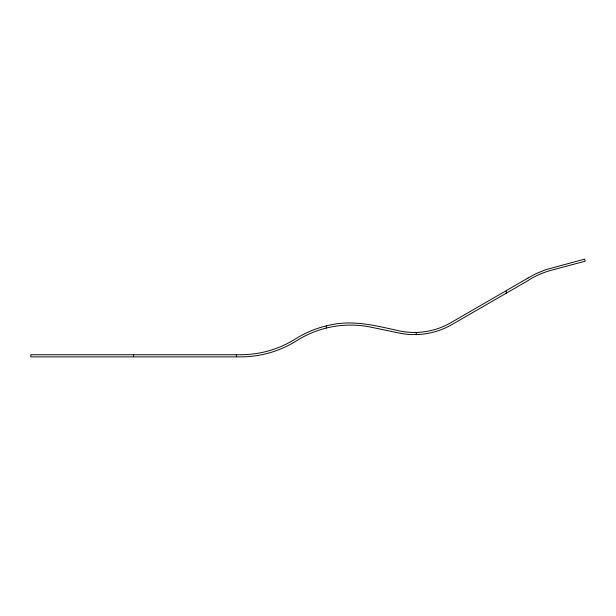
<?xml version="1.0" encoding="UTF-8"?>
<svg xmlns="http://www.w3.org/2000/svg" width="616" height="616" viewBox="0 0 616 616"><rect width="100%" height="100%" fill="white"/><g stroke="black" fill="none" stroke-linecap="round" stroke-linejoin="round"><path stroke-width="0.92" d="M416.285 332.432L416.308 334.573M326.341 325.856L326.349 328.043M506.244 290.721L506.244 293.193M236.398 354.739L236.398 356.88M133.595 354.739L133.595 356.88M528.081 278.009L450.45 322.938C435.181 331.662 416.724 334.557 399.515 330.931C377.577 326.118 354.831 319.974 332.27 324.586C319.334 326.965 306.876 331.785 295.726 338.754C279.364 349.141 260.037 354.747 240.656 354.739L30.8 354.739L30.8 356.88L240.679 356.88A104.936 104.936 0 0 0 296.82 340.602A100.924 100.924 0 0 1 371.078 327.188L399.106 333.04A74.959 74.959 0 0 0 412.558 334.596L417.07 334.565A74.959 74.959 0 0 0 451.49 324.809L527.465 280.942A81.728 81.728 0 0 1 550.034 270.609L585.2 261.184L584.646 259.12L545.383 269.816L535.535 273.881L528.081 278.009"/></g></svg>
